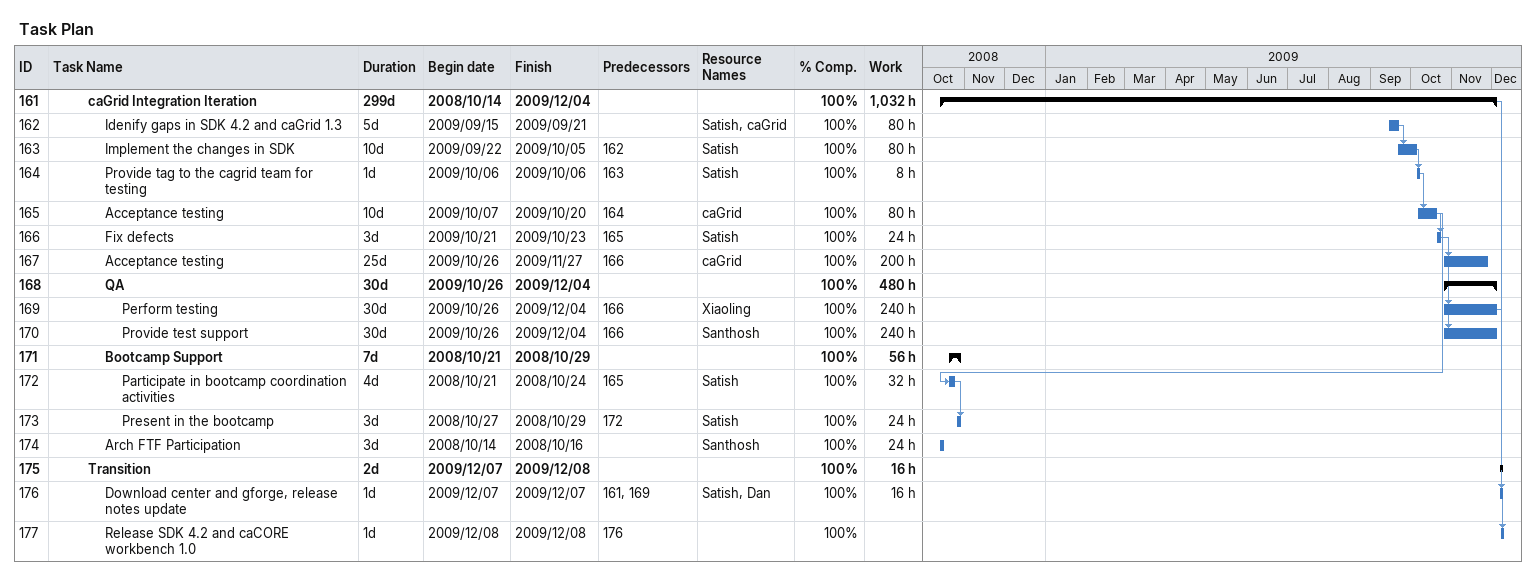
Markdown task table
Task Plan

| ID | Level | Task | Duration | Start | Finish | Predecessors | Resources | % complete | Work (h) |
|---|---|---|---|---|---|---|---|---|---|
| 161 | 3 | **caGrid Integration Iteration** | 299d | 2008-10-14 | 2009-12-04 |  |  | 100 | 1032 |
| 162 | 4 | Idenify gaps in SDK 4.2 and caGrid 1.3 | 5d | 2009-09-15 | 2009-09-21 |  | Satish, caGrid | 100 | 80 |
| 163 | 4 | Implement the changes in SDK | 10d | 2009-09-22 | 2009-10-05 | 162 | Satish | 100 | 80 |
| 164 | 4 | Provide tag to the cagrid team for testing | 1d | 2009-10-06 | 2009-10-06 | 163 | Satish | 100 | 8 |
| 165 | 4 | Acceptance testing | 10d | 2009-10-07 | 2009-10-20 | 164 | caGrid | 100 | 80 |
| 166 | 4 | Fix defects | 3d | 2009-10-21 | 2009-10-23 | 165 | Satish | 100 | 24 |
| 167 | 4 | Acceptance testing | 25d | 2009-10-26 | 2009-11-27 | 166 | caGrid | 100 | 200 |
| 168 | 4 | **QA** | 30d | 2009-10-26 | 2009-12-04 |  |  | 100 | 480 |
| 169 | 5 | Perform testing | 30d | 2009-10-26 | 2009-12-04 | 166 | Xiaoling | 100 | 240 |
| 170 | 5 | Provide test support | 30d | 2009-10-26 | 2009-12-04 | 166 | Santhosh | 100 | 240 |
| 171 | 4 | **Bootcamp Support** | 7d | 2008-10-21 | 2008-10-29 |  |  | 100 | 56 |
| 172 | 5 | Participate in bootcamp coordination activities | 4d | 2008-10-21 | 2008-10-24 | 165 | Satish | 100 | 32 |
| 173 | 5 | Present in the bootcamp | 3d | 2008-10-27 | 2008-10-29 | 172 | Satish | 100 | 24 |
| 174 | 4 | Arch FTF Participation | 3d | 2008-10-14 | 2008-10-16 |  | Santhosh | 100 | 24 |
| 175 | 3 | **Transition** | 2d | 2009-12-07 | 2009-12-08 |  |  | 100 | 16 |
| 176 | 4 | Download center and gforge, release notes update | 1d | 2009-12-07 | 2009-12-07 | 161, 169 | Satish, Dan | 100 | 16 |
| 177 | 4 | Release SDK 4.2 and caCORE workbench 1.0 | 1d | 2009-12-08 | 2009-12-08 | 176 |  | 100 |  |
